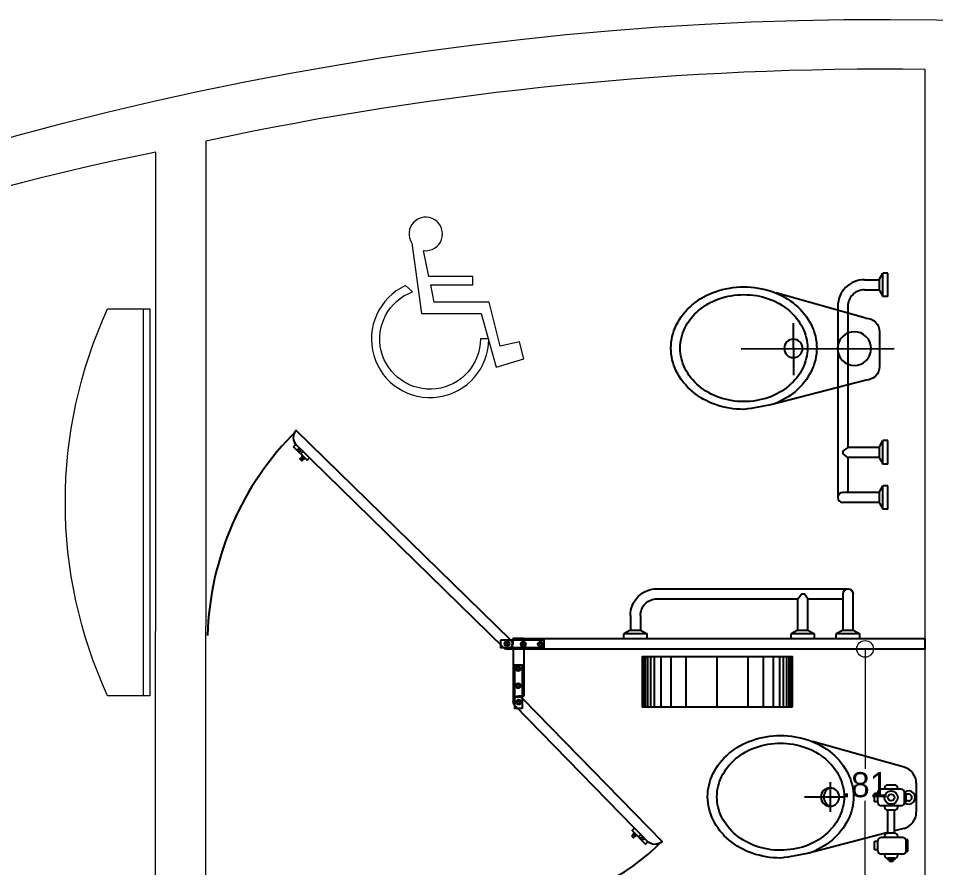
# Model space of a CAD drawing. Header units: millimetres. Extents: x 744843 to 745492, y 2520966 to 2521458.
# Drawn here: x 745418.358 to 745421.106, y 2521104.315 to 2521106.86 of the extents above; entities that cross this region are included whole.
import ezdxf

# ---------------------------------------------------------------- set-up
doc = ezdxf.new("R2010")
doc.units = ezdxf.units.MM
doc.header["$PDMODE"] = 35
doc.header["$PDSIZE"] = 1
for name, color, linetype, lineweight in [('A_Cotas_Interiores', 8, 'Continuous', 20), ('A_Muebles', 8, 'Continuous', 20), ('A_Muros', 30, 'Continuous', 20), ('A_Puertas', 8, 'Continuous', 0)]:
    doc.layers.add(name, color=color, linetype=linetype, lineweight=lineweight)
doc.layers.add('A_Mamparas de Baño', color=43, linetype='Continuous')
doc.layers.add('A_Muebles_fijos', color=8, linetype='Continuous')
doc.dimstyles.new('EJES', dxfattribs={"dimtxt": 0.25, "dimasz": 0.25, "dimexe": 0.5, "dimexo": 0.25, "dimgap": 0.01, "dimtad": 0, "dimtih": 1, "dimtoh": 1, "dimzin": 4, "dimdsep": 46, "dimtxsty": 'Standard', "dimblk": 'ORIGIN', "dimcen": 0.09, "dimclrd": 8, "dimclre": 8, "dimclrt": 4, "dimadec": 1, "dimazin": 0, "dimtfac": 1, "dimtofl": 0, "dimtmove": 2, "dimatfit": 3, "dimfxl": 0.15, "dimtolj": 1, "dimtzin": 0, "dimlwd": -1, "dimlwe": -1, "dimarcsym": 0})

# ---------------------------------------------------------------- blocks, each defined once
blk = doc.blocks.new('WC')
at = {"layer": 'A_Muebles_fijos'}
for p, q in [((0.0406592193030519, 0.09327516666904978), (0.3108065782435005, 0.1689798654691591)), ((0.2583195261104265, 0.07858159681142263), (0.258155457486282, -0.07724559624387928)), ((5.477764352686265e-05, 0.05275613904756449), (-5.477764352694592e-05, -0.05129602158616342)), ((-0.04376726034388416, 0.001434195873448174), (0.4149792343814624, 0.000951187073373716)), ((0.04046425006526984, -0.09190046324568846), (0.3260795185196911, -0.1662715183634967))]:
    blk.add_line(p, q, dxfattribs=at)
for centre, major_axis, ratio, start_param, end_param in [((0.3936941331339767, -0.03482753472111233), (0.1555760328729452, 0.1555760328729452), 0.9999999913887098, 1.119340407866279, 1.483254539749225), ((0.4065389733732445, -0.07185123619332023), (0.1832865396773095, 0.1832865396773095), 0.9999999968286647, 0.7843452771556515, 1.119340405751284), ((0.4065389733732445, -0.07185123619332023), (0.1832865382600372, 0.1832865382600372), 0.9999999988987636, 0.4493501469668698, 0.7843452761206043), ((0.4194617486937204, -0.03485466519544878), (-0.1555760323957659, 0.1555760323957659), 0.9999999943684958, -1.485360315215316, -1.121446182339457), ((0.3954117303801467, -0.02965582525997468), (-0.1356912151719567, 0.1356912151719568), 0.9999999990756723, -0.4510725355538303, -0.08693383889264572), ((0.4065496406547026, -0.06171980410057165), (-0.1596927958941702, 0.1596927958941702), 0.9999999985112853, -0.7864510518725603, -0.4510725356487646), ((0.4065496406547026, -0.06171980410057165), (0.1596927959293301, 0.1596927959293301), 0.9999999998339548, 0.448966759555751, 0.7843452757497144), ((0.4177550456806784, -0.02967935023537882), (0.1356912151177427, 0.1356912151177427), 0.9999999897916193, 0.08482806378889209, 0.4489667633101463), ((0.3739110608148621, -0.0112378002674044), (0.1338062646021851, 0.1338062646021851), 0.9999999979794557, 1.48325453886102, 1.897220916489769), ((0.3782568175956839, -0.009225201240620096), (-0.116827209371956, 0.116827209371956), 0.9999999996009404, -0.08693383875372485, 0.3269138086451402), ((0.43495294272725, -0.00928489599085458), (-0.1168272097376902, 0.1168272097376902), 0.9999999971155697, 4.383369397565613, 4.797217043435799), ((0.4392944518040167, -0.0113066416530595), (-0.1338062644228365, 0.1338062644228365), 0.9999999991559471, 4.383858614643572, 4.797824992432891), ((0.04061651231313586, 0.05271343208675228), (-0.02868149353144899, 0.02868149353144899), 0.99999999767963, -0.7864510528173303, 0.7843452770169601), ((0.3433513184281764, 0.003863939287261586), (-0.1097027335683897, 0.1097027335683897), 0.9999999997562181, 0.3264245905463146, 0.7843452754941169), ((0.3517550219403346, 0.00385509114072613), (-0.09592937184925981, 0.09592937184925984), 0.9999999993349574, 0.3269138088074341, 0.7843452757443146), ((0.4614822237781481, 0.003739560691760402), (-0.09592937199169635, 0.0959293719916964), 0.9999999993788391, 3.925937929312166, 4.383369396296293), ((0.4698859272612025, 0.003730712545224946), (-0.1097027336564993, 0.1097027336564994), 0.9999999992042511, 3.92593792936009, 4.383858614149694), ((0.07546343455032907, 0.002334020769344192), (0.01904567512974609, 0.01904567512974609), 0.9999999969437859, 2.29216023939216e-09, 6.283185309471746), ((0.2582399682869436, 0.003020108880595784), (-0.01940852226107381, 0.01940852226107382), 0.9999999970009227, 4.712388978885151, 10.99557428606474), ((0.3433513184281764, 0.003863939287261586), (-0.1097027336416219, 0.109702733641622), 0.9999999992025753, 0.7843452757709377, 1.242265960643167), ((0.3517550219403346, 0.00385509114072613), (0.0959293718429067, 0.09592937184290669), 0.9999999988332957, 2.355141601623339, 2.812573068954697), ((0.4614822237781481, 0.003739560691760402), (0.09592937202109879, 0.09592937202109877), 0.9999999996812432, 5.039302788123447, 5.496734255637105), ((0.4698859272612025, 0.003730712545224946), (-0.1097027335149631, 0.1097027335149631), 0.9999999993706251, 3.468017244253223, 3.925937929276904), ((0.04050695702608205, -0.05133872854697563), (-0.02868149355325815, 0.02868149355325815), 0.9999999997456848, 0.7843452759846907, 2.355141602526028), ((0.3739427939144661, 0.01890129336913071), (0.1338062642621465, 0.1338062642621465), 0.9999999983652426, 2.813062286539549, 3.227028665452437), ((0.3782843029912328, 0.01687954770692579), (0.1168272094052413, 0.1168272094052413), 0.9999999991285307, 2.812573068989725, 3.226420716957982), ((0.4349804281227989, 0.01681985307310663), (0.1168272097048319, 0.1168272097048319), 0.9999999975583393, 4.625455141423581, 5.039302787534082), ((0.4393261849036207, 0.01883245198347561), (0.133806264363742, 0.133806264363742), 0.9999999993430027, 4.624847192727369, 5.038813570977103), ((0.3954822000087005, 0.03727400206786535), (-0.1356912155599463, 0.1356912155599464), 0.9999999975892566, 1.655624390025488, 2.019763085370978), ((0.4178255153092322, 0.03725047709246121), (-0.1356912152448646, 0.1356912152448646), 0.9999999989022021, 2.690520117912109, 3.054658814408185), ((0.3937754970247624, 0.04244931691151999), (0.1555760314809, 0.1555760314809), 0.9999999966326925, 3.227028665934461, 3.590942801391618), ((0.4195431125845061, 0.04242218655359886), (-0.1555760314498243, 0.1555760314498243), 0.9999999965482356, 2.69013672992562, 3.054050865493487), ((0.4066876050637802, 0.06931445593305818), (-0.159692796791373, 0.159692796791373), 0.9999999985371989, 2.019763085762261, 2.35514160160132), ((0.4066876050637802, 0.06931445593305818), (-0.1596927964754583, 0.1596927964754584), 0.9999999999735457, 2.355141602319492, 2.690520118345571), ((0.5364619773608865, 0.842021956893736), (-0.7283366307909108, 0.7283366307909109), 0.9999999907021602, 2.145677627044654, 2.229610440056562), ((0.4066982723452383, 0.07944588802580677), (-0.1832865381940543, 0.1832865381940543), 0.9999999979639703, 2.355141601346871, 2.690136730501941)]:
    blk.add_ellipse(centre, major_axis=major_axis, ratio=ratio, start_param=start_param, end_param=end_param, dxfattribs=at)
blk.add_ellipse((0.07546343455032907, 0.002334020769344192), major_axis=(0.03571064080460928, 0.03571064080460928), ratio=0.9999999983700192, dxfattribs=at)
blk = doc.blocks.new('MUBA03PL')
at = {"layer": 'A_Muebles_fijos', "linetype": 'ByBlock'}
for p, q in [((-0.007945202818234805, 0.164857285816037), (-0.007945202818234694, 0.1673572858160369)), ((0.002054797181765315, 0.1823572858160371), (0.02205479718176555, 0.1823572858160371)), ((0.002054797181765426, 0.1773572858160369), (0.002054797181765426, 0.1823572858160371)), ((0.002054797181765315, 0.1773572858160369), (0.02205479718176555, 0.1773572858160369)), ((0.007054797181765431, 0.1823572858160371), (0.007054797181765431, 0.1873572858160369)), ((0.007054797181765431, 0.1873572858160369), (0.01705479718176555, 0.1873572858160369)), ((0.01705479718176555, 0.1823572858160371), (0.01705479718176555, 0.1873572858160369)), ((0.02205479718176544, 0.1773572858160369), (0.02205479718176544, 0.1823572858160371)), ((0.03205479718176545, 0.164857285816037), (0.03205479718176556, 0.167357285816037)), ((-0.03794520281823461, 0.1573572858160371), (-0.0329452028182346, 0.1573572858160371)), ((-0.03794520281823461, 0.1573572858160371), (-0.03794520281823466, 0.122357285816037)), ((-0.0329452028182346, 0.1548572858160371), (-0.0329452028182346, 0.1248572858160372)), ((-0.0229452028182346, 0.1648572858160371), (0.04205479718176534, 0.1648572858160371)), ((0.05205479718176535, 0.1548572858160371), (0.05205479718176535, 0.1248572858160371)), ((0.05205479718176535, 0.152357285816037), (0.06205479718176537, 0.152357285816037)), ((0.06205479718176537, 0.152357285816037), (0.06205479718176537, 0.1273572858160371)), ((-0.03794520281823466, 0.122357285816037), (-0.0329452028182346, 0.122357285816037)), ((-0.0229452028182346, 0.1148572858160372), (0.04205479718176534, 0.1148572858160372)), ((-0.007945202818234805, 0.1148572858160372), (-0.007945202818234694, 0.1123572858160372)), ((0.03205479718176545, 0.1148572858160372), (0.03205479718176556, 0.112357285816037)), ((0.05205479718176535, 0.1273572858160371), (0.06205479718176537, 0.1273572858160371)), ((0.002054797181765426, 0.1023572858160372), (0.002054797181765426, 0.03289141311595196)), ((0.002054797181765315, 0.1023572858160372), (0.02205479718176555, 0.1023572858160372)), ((0.02205479718176544, 0.1023572858160372), (0.02205479718176544, 0.03289141311595196)), ((0.002054797181765315, 0.03289141311595196), (0.02205479718176555, 0.03289141311595196)), ((-0.04033059170738295, 0.005383637130419887), (-0.03294520281823465, 0.005383637130419887)), ((-0.03294520281823466, 0.007891413115952046), (-0.02794520281823466, 0.007891413115952046)), ((-0.03294520281823466, 0.007891413115952046), (-0.03294520281823466, -0.01710858688404809)), ((-0.02794520281823466, 0.01039141311595199), (-0.02794520281823466, -0.01960858688404803)), ((-0.01794520281823459, 0.020391413115952), (0.04205479718176535, 0.020391413115952)), ((-0.007945202818234805, 0.020391413115952), (-0.007945202818234694, 0.02289141311595195)), ((0.03205479718176545, 0.020391413115952), (0.03205479718176556, 0.02289141311595195)), ((0.0520547971817653, 0.01039141311595199), (0.0520547971817653, -0.01960858688404803)), ((0.0520547971817653, 0.007891413115952046), (0.06205479718176531, 0.007891413115952046)), ((0.06205479718176531, 0.007891413115952046), (0.06205479718176531, -0.01710858688404809)), ((-0.04033059170738295, -0.01459530512613914), (-0.03294520281823465, -0.01459530512613914)), ((-0.03294520281823466, -0.01710858688404809), (-0.02794520281823466, -0.01710858688404809)), ((0.0520547971817653, -0.01710858688404809), (0.06205479718176531, -0.01710858688404809)), ((-0.01794520281823465, -0.02960858688404804), (0.0420547971817653, -0.02960858688404804)), ((-0.007945202818234805, -0.02960858688404804), (-0.007945202818234694, -0.03210858688404799)), ((0.002054797181765315, -0.042108586884048), (0.02205479718176555, -0.042108586884048)), ((0.03205479718176545, -0.02960858688404804), (0.03205479718176556, -0.03210858688404799))]:
    blk.add_line(p, q, dxfattribs=at)
at = {"layer": 'A_Muebles_fijos'}
for p, q in [((0.02205479718176544, 0.1003546987438531), (0.2627113941016618, 0.1630190134186776)), ((-0.0260131474980999, 0.08783833788051987), (0.002054797181765426, 0.09514692006860795)), ((-0.06332253236307323, -0.04728450974337106), (-0.06341380049320831, 0.03939915457505696)), ((0.1949185613753887, -0.05064343990837997), (0.1948251263136989, 0.03809821249026824)), ((0.1558456998915828, -0.006272613708999564), (0.2718705232503356, -0.006272613708999564)), ((-0.02681453998927158, -0.0953771297438128), (0.2474384538254711, -0.1722323705303935))]:
    blk.add_line(p, q, dxfattribs=at)
at = {"layer": 'A_Muebles_fijos', "linetype": 'ByBlock'}
for radius in [0.01999999999999998, 0.01000000000000001]:
    blk.add_circle((0.01205479718176527, -0.004608586884048131), radius, dxfattribs=at)
for centre, radius, start, end in [((0.002054797181765315, 0.1673572858160369), 0.01, 89.99999999999999, 180), ((0.02205479718176555, 0.1673572858160369), 0.01, 4.80263756900991e-13, 89.99999999999999), ((-0.0229452028182346, 0.1548572858160371), 0.01, 89.99999999999999, 180), ((0.04205479718176534, 0.1548572858160371), 0.01, 0, 89.99999999999999), ((-0.0229452028182346, 0.1248572858160372), 0.01, 180, 270), ((0.002054797181765315, 0.1123572858160372), 0.01, 180, 270), ((0.02205479718176555, 0.1123572858160372), 0.01, 270, 359.9999999999995), ((0.04205479718176534, 0.1248572858160371), 0.01, 270, 0), ((0.002054797181765315, 0.02289141311595195), 0.01, 89.99999999999999, 180), ((0.02205479718176555, 0.02289141311595195), 0.01, 4.80263756900991e-13, 89.99999999999999), ((-0.04033059170738295, -0.004616362869580122), 0.01999999999999998, 51.65327969994375, 308.3504200393738), ((-0.04033059170738295, -0.004616362869580122), 0.01000000000000001, 90, 273.7189452542223), ((-0.01794520281823465, 0.01039141311595199), 0.01, 89.99999999999999, 180), ((0.0420547971817653, 0.01039141311595199), 0.01, 0, 89.99999999999999), ((-0.01794520281823465, -0.01960858688404803), 0.01, 180, 270), ((0.0420547971817653, -0.01960858688404803), 0.01, 270, 0), ((0.002054797181765315, -0.03210858688404799), 0.01, 180, 270), ((0.02205479718176555, -0.03210858688404799), 0.01, 270, 359.9999999999996)]:
    blk.add_arc(centre, radius, start, end, dxfattribs=at)
at = {"layer": 'A_Muebles_fijos'}
for centre, radius, start, end in [((-0.01341382820747745, 0.03945179891137113), 0.05, 104.5950874527619, 180.0603259768673), ((0.184524810032121, -0.0062835079815473), 0.02933330356188307, 290.715344643524, 69.40530744194986), ((-0.01332256007734237, -0.04723186540705691), 0.05, 180.0603259768673, 254.3452777618358)]:
    blk.add_arc(centre, radius, start, end, dxfattribs=at)
at = {"layer": 'A_Muebles_fijos', "extrusion": (0, 0, -1)}
for centre, major_axis, ratio, start_param, end_param in [((0.4730938529719609, -0.8452744620713858), (-0.7283366307909107, -0.728336630790911), 0.9999999907021602, 2.145677627044654, 2.229610440056562), ((0.3433301478981051, -0.08269839285421055), (-0.1832865381940543, -0.1832865381940544), 0.9999999979639703, 2.355141601346871, 2.690136730501941), ((0.3304073725485254, -0.04570182197275441), (0.1555760314809, -0.1555760314808999), 0.9999999966326925, 3.227028665934461, 3.590942801391618), ((0.3321140755324635, -0.04052650712909978), (-0.1356912155599463, -0.1356912155599464), 0.9999999975892566, 1.655624390025488, 2.019763085370978), ((0.3433194806457508, -0.07256696111070793), (-0.1596927967913729, -0.159692796791373), 0.9999999985371989, 2.019763085762261, 2.35514160160132), ((0.3433194806457508, -0.07256696111070793), (-0.1596927964754583, -0.1596927964754584), 0.9999999999735457, 2.355141602319492, 2.690520118345571), ((0.3544573908329952, -0.04050298192086499), (-0.1356912152448646, -0.1356912152448647), 0.9999999989022021, 2.690520117912109, 3.054658814408185), ((0.3105746694964368, -0.02215379819753449), (0.1338062642621465, -0.1338062642621465), 0.9999999983652426, 2.813062286539549, 3.227028665452437), ((0.3759580604855913, -0.02208495716112535), (0.133806264363742, -0.133806264363742), 0.9999999993430027, 4.624847192727369, 5.038813570977103), ((0.3149161785732034, -0.02013205288457554), (0.1168272094052414, -0.1168272094052413), 0.9999999991285307, 2.812573068989725, 3.226420716957982), ((0.3716123036465618, -0.02007235790151041), (0.1168272097048319, -0.1168272097048318), 0.9999999975583393, 4.625455141423581, 5.039302787534082), ((0.2799831939519394, -0.007116444115665366), (-0.1097027336416219, -0.109702733641622), 0.9999999992025753, 0.7843452757709377, 1.242265960643167), ((0.4065178028431732, -0.006983217490044047), (-0.1097027335149631, -0.1097027335149631), 0.9999999993706251, 3.468017244253223, 3.925937929276904), ((0.2883868975223053, -0.007107596085545231), (0.09592937184290672, -0.09592937184290669), 0.9999999988332957, 2.355141601623339, 2.812573068954697), ((0.3981140993892226, -0.006992065520164181), (0.0959293720210988, -0.09592937202109876), 0.9999999996812432, 5.039302788123447, 5.496734255637105), ((0.194871843898018, -0.006272613708999564), (-0.01940852226107381, -0.01940852226107382), 0.9999999970009227, 4.712388978885151, 10.99557428606474), ((0.2883868975223053, -0.007107596085545231), (-0.09592937184925979, -0.09592937184925986), 0.9999999993349574, 0.3269138088074341, 0.7843452757443146), ((0.4065178028431732, -0.006983217490044047), (-0.1097027336564993, -0.1097027336564994), 0.9999999992042511, 3.92593792936009, 4.383858614149694), ((0.3105429364259366, 0.007985295089754652), (0.1338062646021851, -0.1338062646021851), 0.9999999979794557, 1.48325453886102, 1.897220916489769), ((0.3148886931485507, 0.005972696295800994), (-0.116827209371956, -0.116827209371956), 0.9999999996009404, -0.08693383875372485, 0.3269138086451402), ((0.3715848183383245, 0.006032390813204835), (-0.1168272097376901, -0.1168272097376902), 0.9999999971155697, 4.383369397565613, 4.797217043435799), ((0.3759263274150911, 0.008054136591825078), (-0.1338062644228365, -0.1338062644228365), 0.9999999991559471, 4.383858614643572, 4.797824992432891), ((0.3303260087159473, 0.03157502954346258), (0.1555760328729453, -0.1555760328729452), 0.9999999913887098, 1.119340407866279, 1.483254539749225), ((0.3320436059621173, 0.02640332031515558), (-0.1356912151719567, -0.1356912151719568), 0.9999999990756723, -0.4510725355538303, -0.08693383889264572), ((0.354386921262649, 0.02642684505772908), (0.1356912151177428, -0.1356912151177427), 0.9999999897916193, 0.08482806378889209, 0.4489667633101463), ((0.3431815162657771, 0.05846729903933723), (-0.1596927958941701, -0.1596927958941702), 0.9999999985112853, -0.7864510518725603, -0.4510725356487646), ((0.3431815162657771, 0.05846729903933723), (0.1596927959293301, -0.1596927959293301), 0.9999999998339548, 0.448966759555751, 0.7843452757497144), ((0.3431708488970074, 0.06859873124850113), (0.1832865396773095, -0.1832865396773094), 0.9999999968286647, 0.7843452771556515, 1.119340405751284), ((0.3431708488970074, 0.06859873124850113), (0.1832865382600372, -0.1832865382600371), 0.9999999988987636, 0.4493501469668698, 0.7843452761206043)]:
    blk.add_ellipse(centre, major_axis=major_axis, ratio=ratio, start_param=start_param, end_param=end_param, dxfattribs=at)
at = {"layer": 'A_Muebles_fijos', "extrusion": (0, 0, -0.9999999999999998)}
for centre, major_axis, ratio, start_param, end_param in [((0.3561749881955806, -0.04567469161483328), (-0.1555760314498242, -0.1555760314498243), 0.9999999965482356, 2.69013672992562, 3.054050865493487), ((0.3981140993892226, -0.006992065520164181), (-0.09592937199169634, -0.09592937199169642), 0.9999999993788391, 3.925937929312166, 4.383369396296293), ((0.3560936242465872, 0.031602160367045), (-0.1555760323957658, -0.1555760323957659), 0.9999999943684958, -1.485360315215316, -1.121446182339457)]:
    blk.add_ellipse(centre, major_axis=major_axis, ratio=ratio, start_param=start_param, end_param=end_param, dxfattribs=at)
at = {"layer": 'A_Muebles_fijos', "extrusion": (0, 0, -0.9999999999999999)}
blk.add_ellipse((0.2799831939519394, -0.007116444115665366), major_axis=(-0.1097027335683896, -0.1097027335683897), ratio=0.9999999997562181, start_param=0.3264245905463146, end_param=0.7843452754941169, dxfattribs=at)
blk = doc.blocks.new('Porta_rollo_planta')
at = {"layer": 'A_Muebles_fijos'}
for p, q in [((0.004294411046430469, -0.1499999999068677), (0.004294411279261112, -4.656612873077393e-10)), ((0.009457122418098152, -0.1499999999068677), (0.009457122650928795, -4.656612873077393e-10)), ((0.01655583677347749, -0.1499999999068677), (0.01655583700630814, -4.656612873077393e-10)), ((0.02623588847927749, -0.1499999999068677), (0.02623588871210814, -4.656612873077393e-10)), ((0.03720664547290653, -0.1499999999068677), (0.03720664570573717, -4.656612873077393e-10)), ((0.0565667855553329, -0.1499999999068677), (0.05656678578816354, -4.656612873077393e-10)), ((0.08689768251497298, -0.1499999999068677), (0.08689768274780363, -4.656612873077393e-10)), ((0.1320713059976697, -0.1499999999068677), (0.1320713062305003, -4.656612873077393e-10)), ((0.2250000000931323, -0.1499999999068677), (0.2250000003259629, -4.656612873077393e-10)), ((0.3179286941885948, -0.1499999999068677), (0.3179286939557642, -4.656612873077393e-10)), ((0.3631023176712915, -0.1499999999068677), (0.3631023174384609, -4.656612873077393e-10)), ((0.3934332146309316, -0.1499999999068677), (0.393433214398101, -4.656612873077393e-10)), ((0.412793354713358, -0.1499999999068677), (0.4127933544805273, -4.656612873077393e-10)), ((0.423764111706987, -0.1499999999068677), (0.4237641114741564, -4.656612873077393e-10)), ((0.433444163412787, -0.1499999999068677), (0.4334441631799564, -4.656612873077393e-10)), ((0.4405428777681664, -0.1499999999068677), (0.4405428775353357, -4.656612873077393e-10)), ((0.445705589139834, -0.1499999999068677), (0.4457055889070034, -4.656612873077393e-10))]:
    blk.add_line(p, q, dxfattribs=at)
at = {"layer": 'A_Muebles_fijos', "ltscale": 0.0065}
blk.add_lwpolyline([(0.4500000000698492, -0.1499999999068677), (0.4500000000698492, 0), (0, 0), (0, -0.1499999999068677)], close=True, dxfattribs=at)
blk = doc.blocks.new('A$C69177A60')
at = {"layer": 'A_Muebles_fijos'}
for p, q in [((-1.384790948577574e-09, 0.7069999997363539), (-1.384790948577574e-09, 0.6369999997364175)), ((-1.384790948577574e-09, 0.7069999997363539), (0.01499999861508172, 0.7069999997363539)), ((0.02499999861507263, 0.6889999997363248), (0.01499999861508172, 0.7069999997363539)), ((0.01499999861508172, 0.7069999997363539), (0.01499999861508172, 0.6369999997364175)), ((0.02499999861507263, 0.6889999997363248), (0.02499999861507263, 0.686999999736372)), ((0.02499999861507263, 0.686999999736372), (0.02499999861507263, 0.6569999997363993)), ((0.02499999861507263, 0.686999999736372), (0.1349999986152, 0.686999999736372)), ((0.1499999986150726, 0.09999999973638296), (0.1499999986150726, 0.671999999736272)), ((-1.384790948577574e-09, 0.6369999997364175), (0.01499999861508172, 0.6369999997364175)), ((0.02499999861507263, 0.6549999997364466), (0.01499999861508172, 0.6369999997364175)), ((0.02499999861507263, 0.6569999997363993), (0.02499999861507263, 0.6549999997364466)), ((0.02499999861507263, 0.6569999997363993), (0.1349999986152, 0.6569999997363993)), ((0.1199999986150999, 0.5519999997363811), (0.1199999986150999, 0.6569999997363993)), ((-1.38480515943229e-09, 0.571999999736363), (0.01499999861506751, 0.571999999736363)), ((-1.38480515943229e-09, 0.571999999736363), (-1.38480515943229e-09, 0.5019999997364266)), ((0.02499999861505842, 0.5539999997363338), (0.01499999861506751, 0.571999999736363)), ((0.01499999861506751, 0.571999999736363), (0.01499999861506751, 0.5019999997364266)), ((0.02499999861505842, 0.5539999997363338), (0.02499999861505842, 0.5519999997363811)), ((0.02499999861505842, 0.5519999997363811), (0.02499999861505842, 0.5219999997364084)), ((0.02499999861507263, 0.5519999997363811), (0.1199999986150999, 0.5519999997363811)), ((0.1199999986150999, 0.5519999997363811), (0.1338262327371069, 0.5413912201445328)), ((0.1199999986150999, 0.5219999997364084), (0.1338262327371069, 0.5326087793282568)), ((0.1349999986152, 0.5349888778412151), (0.1349999986152, 0.5390111216315745)), ((-1.38480515943229e-09, 0.5019999997364266), (0.01499999861506751, 0.5019999997364266)), ((0.02499999861505842, 0.5199999997364557), (0.01499999861506751, 0.5019999997364266)), ((0.02499999861505842, 0.5219999997364084), (0.02499999861505842, 0.5199999997364557)), ((0.02499999861507263, 0.5219999997364084), (0.1199999986150999, 0.5219999997364084)), ((0.1199999986150999, 0.09999999973638296), (0.1199999986150999, 0.5219999997364084)), ((-1.38480515943229e-09, 0.06999999973641025), (-1.38480515943229e-09, -2.63526089838706e-10)), ((-1.38480515943229e-09, 0.06999999973641025), (0.01499999861506751, 0.06999999973641025)), ((0.01499999861506751, 0.06999999973641025), (0.01499999861506751, -2.63526089838706e-10)), ((0.02499999861505842, 0.05199999973638114), (0.01499999861506751, 0.06999999973641025)), ((0.02499999861505842, 0.05199999973638114), (0.02499999861505842, 0.04999999973642844)), ((0.02499999861505842, 0.04999999973642844), (0.02499999861505842, 0.01999999973645572)), ((0.06999999861514539, 0.04999999973642844), (0.02499999861507263, 0.04999999973642844)), ((0.02499999861505842, 0.01799999973650301), (0.01499999861506751, -2.63526089838706e-10)), ((0.02499999861505842, 0.01999999973645572), (0.02499999861505842, 0.01799999973650301)), ((0.06999999861514539, 0.01999999973645572), (0.02499999861507263, 0.01999999973645572)), ((-1.38480515943229e-09, -2.63526089838706e-10), (0.01499999861506751, -2.63526089838706e-10))]:
    blk.add_line(p, q, dxfattribs=at)
for centre, radius, start, end in [((0.1349999986152, 0.671999999736272), 0.01500000000000047, 270, 90), ((0.1319999986152709, 0.5390111216315745), 0.003, 0, 52.50120762648925), ((0.1319999986152709, 0.5349888778412151), 0.003, 307.4987923735108, 0), ((0.06999999861514539, 0.09999999973638296), 0.08, 270, 0), ((0.06999999861514539, 0.09999999973638296), 0.05, 270, 0)]:
    blk.add_arc(centre, radius, start, end, dxfattribs=at)
blk = doc.blocks.new('_Origin')
at = {"color": 0, "linetype": 'ByBlock', "lineweight": -2}
blk.add_line((0, 0), (-1, 0), dxfattribs=at)
blk.add_circle((0, 0), 0.5, dxfattribs=at)
blk = doc.blocks.new('*D161')
at = {"layer": 'A_Cotas_Interiores', "color": 8, "transparency": 16777216}
for p, q in [((745421.0495299901, 2521104.970927153), (745420.8448089891, 2521104.970927153)), ((745420.8948089891, 2521104.920927153), (745420.8948089891, 2521104.610927153)), ((745420.8948089891, 2521104.205927154), (745420.8948089891, 2521104.515927153)), ((745421.0495299846, 2521104.155927154), (745420.8448089891, 2521104.155927154))]:
    blk.add_line(p, q, dxfattribs=at)
at = {"layer": 'Defpoints', "color": 0, "transparency": 16777216}
for p in [(745421.0745299901, 2521104.970927153), (745420.8948089891, 2521104.155927154), (745421.0745299846, 2521104.155927154)]:
    blk.add_point(p, dxfattribs=at)
at = {"layer": 'A_Cotas_Interiores', "color": 8, "transparency": 16777216, "xscale": 0.05, "yscale": 0.05, "zscale": 0.05}
for p, rotation in [((745420.8948089891, 2521104.970927153), 90), ((745420.8948089891, 2521104.155927154), 270)]:
    blk.add_blockref('_Origin', p, dxfattribs=dict(at, rotation=rotation))
at = {"layer": 'A_Cotas_Interiores', "color": 4, "transparency": 16777216, "insert": (745420.8948089887, 2521104.563427153), "char_height": 0.075, "attachment_point": 5}
blk.add_mtext('\\A1;.81', dxfattribs=at)
blk = doc.blocks.new('minusba')
at = {"layer": 'A_Muebles', "color": 0, "linetype": 'ByBlock'}
for points in [[(0.8361395968942746, 0.8603458514745106), (0.7761295835390909, 1.100139858120011), (0.4785206020521917, 1.100139858120011), (0.4590342513055905, 1.193578466628965), (0.6872333942637834, 1.193578466628965), (0.6872333942637834, 1.239139095870458), (0.4495327142450232, 1.239139095870458), (0.4200718095074178, 1.38040648758962, 4.631738532974613), (0.3562330627832534, 1.42025175053669), (0.4089496713149945, 1.038362419119815), (0.733614014755247, 1.038362419119815), (0.8147801006153133, 0.7449195838688722), (0.9655171172125723, 0.7912526631190189), (0.9423268069668422, 0.8839188216193192)], [(0.7289302918064582, 0.8993631813693681, -1.909263801155615), (0.3591765149620186, 1.15551042652057), (0.3222213645447244, 1.189484972145639, 1.829457948235639), (0.774530291806458, 0.8993631813693681)]]:
    blk.add_lwpolyline(points, format="xyb", close=True, dxfattribs=at)

msp = doc.modelspace()

# ---------------------------------------------------------------- linework, layer by layer
at = {"layer": 'A_Mamparas de Baño', "color": 8}
for p, q in [((745419.2107952298, 2521105.562123903), (745419.2038058462, 2521105.554972084)), ((745419.2045882992, 2521105.537509886), (745419.2122501628, 2521105.545349814)), ((745420.1985399617, 2521104.408045892), (745420.2063798894, 2521104.415707756)), ((745420.2231539782, 2521104.414252823), (745420.2160021594, 2521104.407263439))]:
    msp.add_line(p, q, dxfattribs=at)
at = {"layer": 'A_Mamparas de Baño', "ltscale": 0.0065}
for points in [[(745419.8115074674, 2521104.974948657, 1.037268795555563), (745419.8327904746, 2521104.997844217), (745419.1904781377, 2521105.625568111, 0.4142135623730951), (745419.1909857458, 2521105.581376852), (745419.8115074683, 2521104.974948658)], [(745419.8451543122, 2521104.800928193, -1.037268795555563), (745419.8680498719, 2521104.8222112), (745420.2865981866, 2521104.393935731, -0.4142135623730951), (745420.2424069279, 2521104.394443339), (745419.8451543131, 2521104.800928194)]]:
    msp.add_lwpolyline(points, format="xyb", dxfattribs=at)
at = {"layer": 'A_Mamparas de Baño', "color": 8}
for points in [[(745419.1824893653, 2521105.575804417), (745419.1894787494, 2521105.582956234), (745419.2298853844, 2521105.54346733), (745419.2228960004, 2521105.536315511)], [(745419.1824893653, 2521105.575804417), (745419.189478749, 2521105.582956234), (745419.2107952293, 2521105.562123902), (745419.2038058462, 2521105.554972084)], [(745419.8024585468, 2521104.996769557), (745419.8024585468, 2521104.975071635), (745419.9333433139, 2521104.975071635), (745419.9333433139, 2521104.996769557)], [(745419.8669752124, 2521104.791879272), (745419.8452772899, 2521104.791879272), (745419.8452772899, 2521104.922764039), (745419.8669752124, 2521104.922764039)], [(745420.236834492, 2521104.385946958), (745420.2439863099, 2521104.392936342), (745420.2044974061, 2521104.433342977), (745420.1973455868, 2521104.426353593)], [(745420.236834492, 2521104.385946958), (745420.2439863096, 2521104.392936342), (745420.2231539775, 2521104.414252822), (745420.2160021594, 2521104.407263439)]]:
    msp.add_lwpolyline(points, close=True, dxfattribs=at)
for points in [[(745419.2076327833, 2521105.53453455, -0.1359013355077227), (745419.2171360152, 2521105.541973177), (745419.2171360152, 2521105.541973177), (745419.2087621884, 2521105.550156815, -0.1359013354759165), (745419.2015438154, 2521105.540485221)], [(745419.2045882992, 2521105.537509886, 0.1296620222317562), (745419.2153915637, 2521105.542279763), (745419.2091087634, 2521105.548419864, 0.1296619928803483), (745419.2045882992, 2521105.537509886)], [(745420.1955646257, 2521104.411090376, 0.1359013355077227), (745420.2030032523, 2521104.420593608), (745420.2030032523, 2521104.420593608), (745420.2111868904, 2521104.412219781, 0.1359013354759165), (745420.2015152973, 2521104.405001408)], [(745420.1985399617, 2521104.408045892, -0.1296620222317562), (745420.2033098381, 2521104.418849157), (745420.20944994, 2521104.412566356, -0.1296619928803483), (745420.1985399617, 2521104.408045892)]]:
    msp.add_lwpolyline(points, format="xyb", close=True, dxfattribs=at)
at = {"layer": 'A_Mamparas de Baño', "color": 8, "ltscale": 0.0065}
for points in [[(745419.8284821545, 2521104.970927152), (745419.8284821545, 2521104.970927151), (745419.8723828077, 2521104.970927154), (745419.8723828077, 2521105.002177154), (745419.8419246341, 2521105.002177152, 0.4142135617568543), (745419.8394246341, 2521104.999677153), (745419.8394246337, 2521104.986554684)], [(745419.8394246337, 2521104.986554684, -0.3154250637633644), (745419.8284821545, 2521104.970927151)], [(745419.8411328068, 2521104.81790288), (745419.8411328065, 2521104.81790288), (745419.8411328077, 2521104.970927154), (745419.8723828077, 2521104.970927154), (745419.8723828074, 2521104.831345359, -0.4142135617568543), (745419.8698828075, 2521104.828845359), (745419.8567603385, 2521104.828845359)], [(745419.8567603385, 2521104.828845359, 0.3154250637633644), (745419.8411328065, 2521104.81790288)]]:
    msp.add_lwpolyline(points, format="xyb", dxfattribs=at)
at = {"layer": 'A_Mamparas de Baño', "ltscale": 0.0065}
msp.add_lwpolyline([(745419.8723828077, 2521104.970927153), (745421.0745299901, 2521104.970927153), (745421.0745299874, 2521105.000927153), (745419.8723828077, 2521105.000927153)], close=True, dxfattribs=at)
at = {"layer": 'A_Mamparas de Baño', "color": 8}
for centre, radius in [((745419.1995069818, 2521105.56616454), 0.004000000004656611), ((745419.8219896562, 2521104.986552152), 0.007436412641554412), ((745419.8219896562, 2521104.986552152), 0.004000000004656613), ((745419.8710451561, 2521104.985084441), 0.007436412641554412), ((745419.9223142283, 2521104.985084441), 0.007436412641554412), ((745419.8710451561, 2521104.985084441), 0.004000000004656613), ((745419.9223142283, 2521104.985084441), 0.004000000004656613), ((745419.8552900954, 2521104.911734954), 0.007436412641554412), ((745419.8552900954, 2521104.911734954), 0.004000000004656613), ((745419.8552900954, 2521104.860465881), 0.007436412641554412), ((745419.8552900954, 2521104.860465881), 0.004000000004656613), ((745419.8567578073, 2521104.811410381), 0.007436412641554412), ((745419.8567578073, 2521104.811410381), 0.004000000004656613), ((745420.227194615, 2521104.402964575), 0.004000000004656611)]:
    msp.add_circle(centre, radius, dxfattribs=at)
for centre, radius, start, end in [((745419.8219896588, 2521104.986552151), 0.8974662606522527, 134.660530616906, 178.4393019677476), ((745419.8576373841, 2521104.805647986), 0.5936230640352138, 271.4909818136899, 316.1783317920159)]:
    msp.add_arc(centre, radius, start, end, dxfattribs=at)
at = {"layer": 'A_Muros', "ltscale": 0.0065}
msp.add_lwpolyline([(745426.1548782204, 2521101.437726463), (745415.7224684458, 2521101.460039624), (745415.722468446, 2521101.610039623), (745418.7683836212, 2521101.610039623), (745418.7683836188, 2521102.409039622), (745418.9183836215, 2521102.409039622), (745418.9183836208, 2521101.610039623), (745421.0748430678, 2521101.610039623), (745421.074697306, 2521106.707254936, 0.05565058394572348), (745418.9196592969, 2521106.49267661), (745418.9183836211, 2521103.587615367), (745418.7683836209, 2521103.587615367), (745418.7699634817, 2521106.459370849, 0.07173614614473234), (745416.7038635926, 2521105.727273845), (745416.644127396, 2521105.864212792, -0.2322276581641449), (745425.2904473253, 2521105.842494092, -0.1064761034447525)], format="xyb", dxfattribs=at)
at = {"layer": 'A_Puertas', "color": 8}
msp.add_line((745418.7318665367, 2521105.989453266), (745418.7318665367, 2521104.830427972), dxfattribs=at)
msp.add_lwpolyline([(745418.7518665367, 2521104.830427972), (745418.6252653388, 2521104.830427972, -0.2184614924248046), (745418.6252653388, 2521105.989453266), (745418.7518665367, 2521105.989453266)], format="xyb", close=True, dxfattribs=at)

# ---------------------------------------------------------------- block references
at = {"layer": 'A_Mamparas de Baño', "rotation": 180}
msp.add_blockref('A$C69177A60', (745420.9632610413, 2521106.096784116), dxfattribs=at)
at = {"layer": 'A_Mamparas de Baño', "xscale": -1, "rotation": 270}
msp.add_blockref('A$C69177A60', (745420.1717855127, 2521105.000927154), dxfattribs=at)
at = {"layer": 'A_Muebles_fijos', "xscale": 0.5505755040794611, "yscale": 0.5505755040794611, "zscale": 0.5505755043122917}
msp.add_blockref('minusba', (745419.3407967709, 2521105.404480837), dxfattribs=at)
at = {"layer": 'A_Muebles_fijos', "xscale": -1}
msp.add_blockref('WC', (745420.9382610423, 2521105.868341394), dxfattribs=at)
at = {"layer": 'A_Muebles_fijos'}
msp.add_blockref('Porta_rollo_planta', (745420.2271628708, 2521104.946968399), dxfattribs=at)
at = {"layer": 'A_Muebles_fijos', "rotation": 180}
msp.add_blockref('MUBA03PL', (745420.9849291269, 2521104.520686127), dxfattribs=at)

# ---------------------------------------------------------------- dimensions: what is measured, and where the dimension line sits
at = {"layer": 'A_Cotas_Interiores'}
dim = msp.add_aligned_dim(p1=(745421.0745299901, 2521104.970927153), p2=(745421.0745299846, 2521104.155927154), distance=-0.1797209954820573, dimstyle='EJES', override={"dimtxt": 0.075, "dimasz": 0.05, "dimexe": 0.05, "dimexo": 0.025, "dimfxl": 1.25}, dxfattribs=at)
dim.commit()
dim.dimension.update_dxf_attribs({"geometry": '*D161', "text_midpoint": (745420.8948089887, 2521104.563427153)})

doc.saveas('drawing.dxf')
